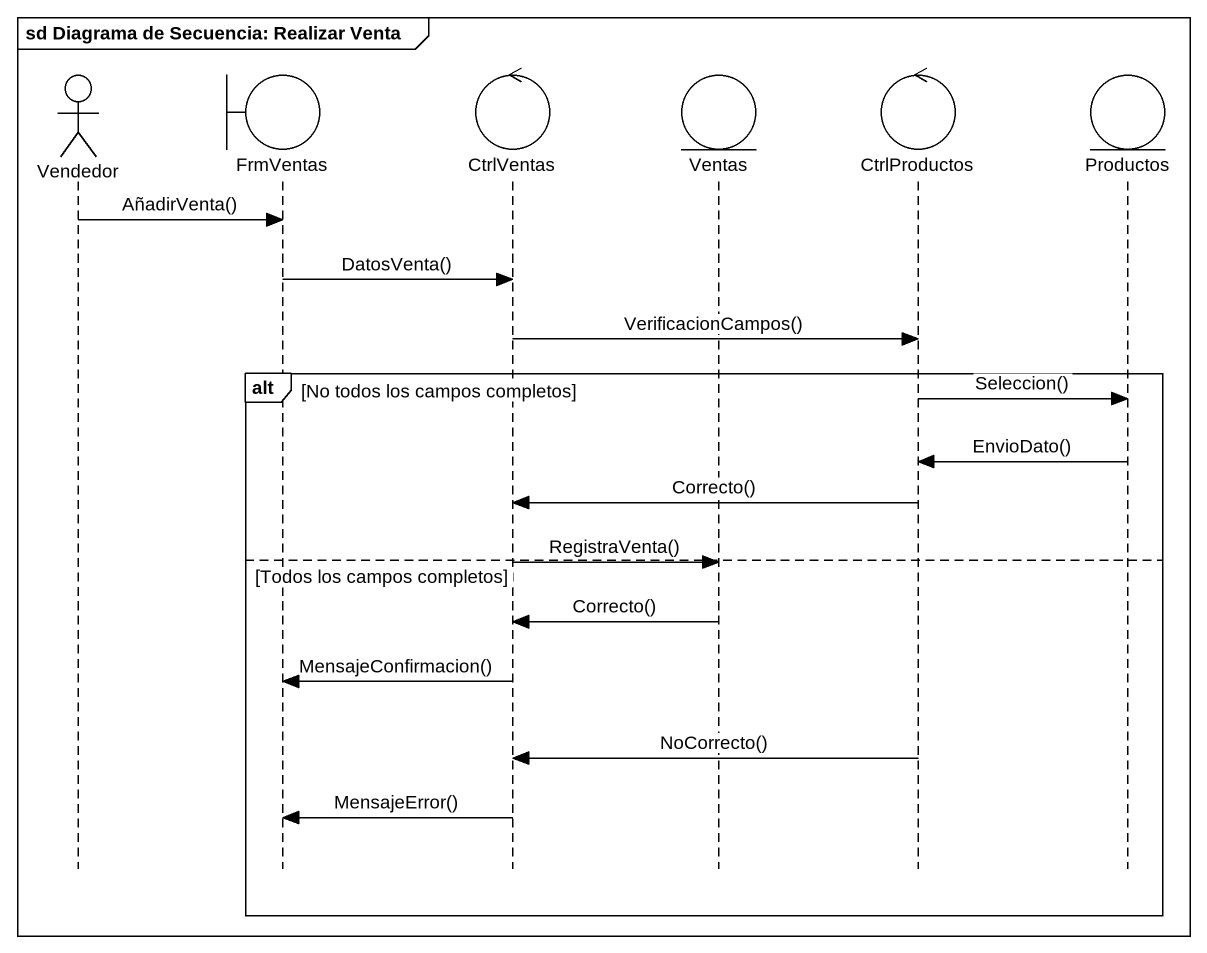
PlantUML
@startuml
mainframe sd Diagrama de Secuencia: Realizar Venta
hide footbox
actor Vendedor
boundary FrmVentas
control CtrlVentas
entity Ventas
control CtrlProductos
entity Productos

Vendedor -> FrmVentas : AñadirVenta()
FrmVentas -> CtrlVentas : DatosVenta()
CtrlVentas -> CtrlProductos : VerificacionCampos()
alt No todos los campos completos
  CtrlProductos -> Productos : Seleccion()
  Productos -> CtrlProductos : EnvioDato()
  CtrlProductos -> CtrlVentas : Correcto()
else Todos los campos completos
  CtrlVentas -> Ventas : RegistraVenta()
  Ventas -> CtrlVentas : Correcto()
  CtrlVentas -> FrmVentas : MensajeConfirmacion()
  CtrlProductos -> CtrlVentas : NoCorrecto()
  CtrlVentas -> FrmVentas : MensajeError()
end
@enduml
